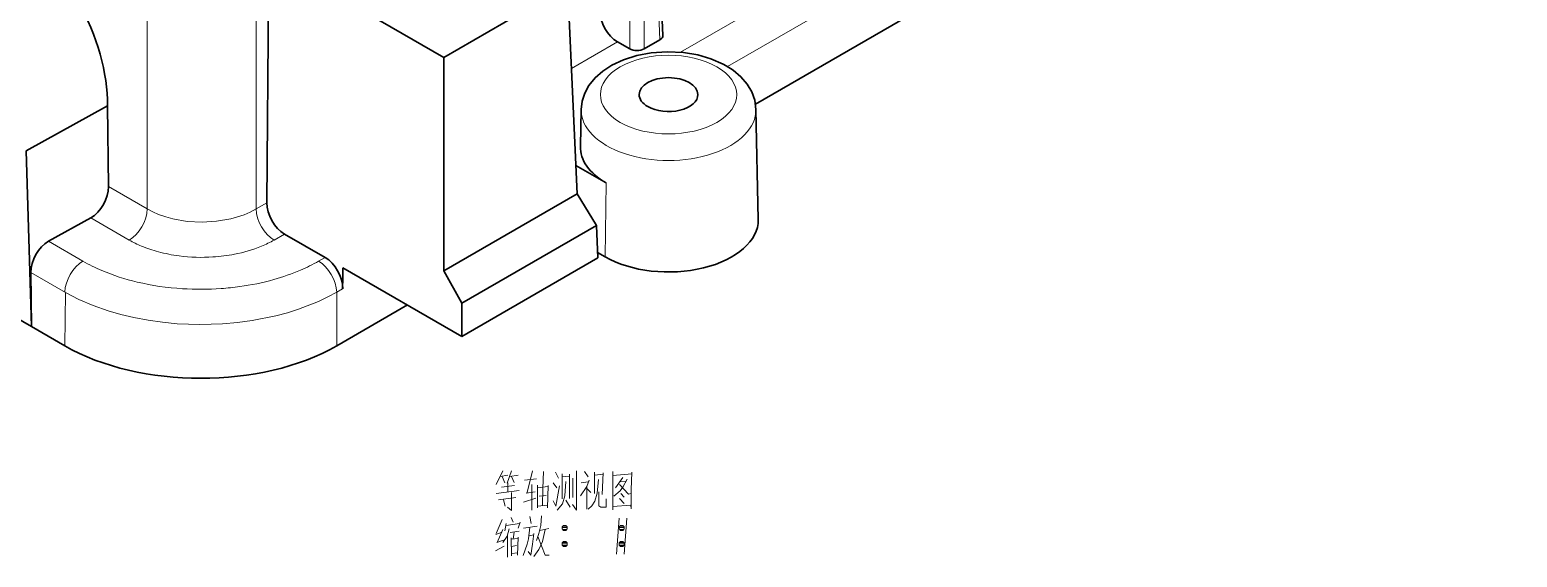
# Model space of a CAD drawing. Header units: millimetres. Extents: x -2350 to -557, y -483 to 312.
# Drawn here: x -1765.3 to -1649.3, y 125.8 to 167 of the extents above; entities that cross this region are included whole.
import ezdxf

# ---------------------------------------------------------------- set-up
doc = ezdxf.new("R2010")
doc.units = ezdxf.units.MM
doc.header["$LTSCALE"] = 0.5
doc.layers.get('0').update_dxf_attribs({"lineweight": 0})

msp = doc.modelspace()

# ---------------------------------------------------------------- linework, layer by layer
at = {"color": 7, "lineweight": 13}
for p, q in [((-1714.533, 165.252), (-1627.959, 215.235)), ((-1710.859, 164.136), (-1626.582, 212.793)), ((-1718.495, 165.518), (-1718.495, 189.551)), ((-1717.364, 189.551), (-1717.364, 165.518)), ((-1716.142, 166.223), (-1717.066, 189.723))]:
    msp.add_line(p, q, dxfattribs=at)
at = {"color": 7, "lineweight": 35}
for p, q in [((-1626.582, 208.611), (-1708.685, 161.208)), ((-1715.908, 166.56), (-1716.832, 190.066)), ((-1765.151, 143.849), (-1838.737, 186.334))]:
    msp.add_line(p, q, dxfattribs=at)
at = {"color": 7, "lineweight": 35, "ltscale": 0.403428}
msp.add_line((-1746.977, 172.919), (-1733.001, 164.85), dxfattribs=at)
at = {"color": 7, "lineweight": 35, "ltscale": 0.432595}
msp.add_line((-1746.794, 153.513), (-1746.666, 170.816), dxfattribs=at)
at = {"color": 7, "lineweight": 13, "ltscale": 0.430734}
for p, q in [((-1756.123, 170.254), (-1756.123, 153.024)), ((-1747.639, 170.254), (-1747.639, 153.024))]:
    msp.add_line(p, q, dxfattribs=at)
at = {"color": 7, "lineweight": 35, "ltscale": 0.27946}
msp.add_line((-1733.001, 164.85), (-1723.321, 170.439), dxfattribs=at)
at = {"color": 7, "lineweight": 35, "ltscale": 0.405921}
msp.add_line((-1722.585, 154.219), (-1723.321, 170.439), dxfattribs=at)
at = {"color": 7, "lineweight": 13, "ltscale": 0.103478}
msp.add_line((-1719.444, 166.066), (-1723.028, 163.996), dxfattribs=at)
at = {"color": 7, "lineweight": 35, "ltscale": 0.0274}
msp.add_line((-1718.495, 165.518), (-1719.444, 166.066), dxfattribs=at)
at = {"color": 7, "lineweight": 35, "ltscale": 0.035258}
msp.add_line((-1717.364, 165.518), (-1716.142, 166.223), dxfattribs=at)
at = {"color": 7, "lineweight": 35, "ltscale": 0.416122}
msp.add_line((-1733.001, 148.205), (-1733.001, 164.85), dxfattribs=at)
at = {"color": 7, "lineweight": 35, "ltscale": 0.180998}
msp.add_line((-1759.236, 161.083), (-1765.559, 157.556), dxfattribs=at)
at = {"color": 7, "lineweight": 35, "ltscale": 0.157882}
msp.add_line((-1759.236, 161.083), (-1759.145, 154.769), dxfattribs=at)
at = {"color": 7, "lineweight": 35, "ltscale": 0.071983}
msp.add_line((-1722.281, 160.793), (-1722.343, 157.914), dxfattribs=at)
at = {"color": 7, "lineweight": 35, "ltscale": 0.214881}
msp.add_line((-1708.649, 160.793), (-1708.466, 152.2), dxfattribs=at)
at = {"color": 7, "lineweight": 35, "ltscale": 0.342838}
msp.add_line((-1765.559, 157.556), (-1765.151, 143.849), dxfattribs=at)
at = {"color": 7, "lineweight": 35, "ltscale": 0.068016}
msp.add_line((-1722.685, 156.418), (-1720.329, 155.057), dxfattribs=at)
at = {"color": 7, "lineweight": 13, "ltscale": 0.087225}
msp.add_line((-1756.123, 153.024), (-1759.145, 154.769), dxfattribs=at)
at = {"color": 7, "lineweight": 13, "ltscale": 0.144149}
msp.add_line((-1720.415, 149.292), (-1720.329, 155.057), dxfattribs=at)
at = {"color": 7, "lineweight": 13, "ltscale": 0.024411}
msp.add_line((-1746.794, 153.513), (-1747.639, 153.024), dxfattribs=at)
at = {"color": 7, "lineweight": 35, "ltscale": 0.300697}
msp.add_line((-1733.001, 148.205), (-1722.585, 154.219), dxfattribs=at)
at = {"color": 7, "lineweight": 35, "ltscale": 0.07262}
for p, q in [((-1721.095, 151.726), (-1722.585, 154.219)), ((-1731.587, 145.668), (-1733.001, 148.205))]:
    msp.add_line(p, q, dxfattribs=at)
at = {"color": 7, "lineweight": 35, "ltscale": 0.094094}
msp.add_line((-1760.535, 152.334), (-1763.822, 150.501), dxfattribs=at)
at = {"color": 7, "lineweight": 13, "ltscale": 0.086538}
msp.add_line((-1757.537, 150.603), (-1760.535, 152.334), dxfattribs=at)
at = {"color": 7, "lineweight": 13, "ltscale": 0.023361}
msp.add_line((-1745.416, 151.071), (-1746.225, 150.603), dxfattribs=at)
at = {"color": 7, "lineweight": 35, "ltscale": 0.091226}
msp.add_line((-1742.256, 149.246), (-1745.416, 151.071), dxfattribs=at)
at = {"color": 7, "lineweight": 35, "ltscale": 0.302892}
msp.add_line((-1731.587, 145.668), (-1721.095, 151.726), dxfattribs=at)
at = {"color": 7, "lineweight": 35, "ltscale": 0.062949}
msp.add_line((-1720.981, 149.21), (-1721.095, 151.726), dxfattribs=at)
at = {"color": 7, "lineweight": 13, "ltscale": 0.077347}
msp.add_line((-1763.822, 150.501), (-1761.143, 148.954), dxfattribs=at)
at = {"color": 7, "lineweight": 13, "ltscale": 0.014582}
msp.add_line((-1742.761, 148.954), (-1742.256, 149.246), dxfattribs=at)
at = {"color": 7, "lineweight": 35, "ltscale": 0.306185}
msp.add_line((-1731.587, 143.087), (-1720.981, 149.21), dxfattribs=at)
at = {"color": 7, "lineweight": 35, "ltscale": 0.016877}
msp.add_line((-1721, 149.63), (-1720.415, 149.292), dxfattribs=at)
at = {"color": 7, "lineweight": 13, "ltscale": 0.078103}
msp.add_line((-1765.212, 148.067), (-1762.503, 146.512), dxfattribs=at)
at = {"color": 7, "lineweight": 35, "ltscale": 0.105462}
msp.add_line((-1765.212, 148.067), (-1765.151, 143.849), dxfattribs=at)
at = {"color": 7, "lineweight": 35, "ltscale": 0.020993}
msp.add_line((-1740.884, 146.801), (-1740.875, 147.641), dxfattribs=at)
at = {"color": 7, "lineweight": 35, "ltscale": 0.020082}
msp.add_line((-1740.875, 147.641), (-1740.866, 148.444), dxfattribs=at)
at = {"color": 7, "lineweight": 35, "ltscale": 0.267856}
msp.add_line((-1731.587, 143.087), (-1740.866, 148.444), dxfattribs=at)
at = {"color": 7, "lineweight": 13, "ltscale": 0.104042}
msp.add_line((-1762.503, 146.512), (-1762.557, 142.351), dxfattribs=at)
at = {"color": 7, "lineweight": 13, "ltscale": 0.013359}
msp.add_line((-1741.347, 146.534), (-1740.884, 146.801), dxfattribs=at)
at = {"color": 7, "lineweight": 13, "ltscale": 0.104568}
msp.add_line((-1741.347, 146.534), (-1741.347, 142.351), dxfattribs=at)
at = {"color": 7, "lineweight": 35, "ltscale": 0.159263}
msp.add_line((-1735.83, 145.536), (-1741.347, 142.351), dxfattribs=at)
at = {"color": 7, "lineweight": 35, "ltscale": 0.064531}
msp.add_line((-1731.587, 145.668), (-1731.587, 143.087), dxfattribs=at)
at = {"color": 7, "lineweight": 35, "ltscale": 0.074895}
msp.add_line((-1762.557, 142.351), (-1765.151, 143.849), dxfattribs=at)
at = {"color": 7, "lineweight": 35}
for points in [[(-1722.281, 160.793), (-1722.203, 161.439), (-1722.006, 162.049), (-1721.679, 162.652), (-1721.189, 163.258), (-1720.6, 163.779), (-1719.891, 164.24), (-1718.98, 164.666), (-1717.948, 164.993), (-1716.829, 165.205), (-1715.571, 165.292), (-1714.309, 165.23), (-1713.182, 165.041), (-1712.172, 164.749), (-1711.21, 164.332), (-1710.956, 164.193)], [(-1708.649, 160.793), (-1708.744, 161.508), (-1708.975, 162.161), (-1709.323, 162.756), (-1709.822, 163.34), (-1710.435, 163.856), (-1710.956, 164.193)]]:
    msp.add_lwpolyline(points, dxfattribs=at)
at = {"color": 7, "lineweight": 13}
for points in [[(-1747.639, 153.024), (-1748.092, 152.786), (-1748.576, 152.578), (-1749.615, 152.258), (-1750.718, 152.064), (-1751.851, 151.998), (-1753, 152.059), (-1754.119, 152.251), (-1754.689, 152.406), (-1755.236, 152.597), (-1755.694, 152.797), (-1756.123, 153.024)], [(-1762.502, 146.512), (-1761.466, 145.97), (-1760.353, 145.489), (-1759.175, 145.075), (-1758.187, 144.789), (-1757.172, 144.548), (-1756.066, 144.339), (-1754.94, 144.182), (-1753.78, 144.073), (-1752.021, 144.009), (-1750.263, 144.063), (-1749.098, 144.166), (-1747.946, 144.322), (-1746.094, 144.693), (-1745.198, 144.932), (-1744.326, 145.207), (-1742.775, 145.811), (-1742.044, 146.158), (-1741.347, 146.534)], [(-1728.378, 132.604), (-1728.903, 131.52)], [(-1727.713, 132.604), (-1728.063, 131.625)], [(-1726.068, 132.604), (-1726.488, 130.89)], [(-1725.228, 132.534), (-1725.263, 131.205), (-1725.298, 129.875)], [(-1724.283, 132.5), (-1724.038, 132.01)], [(-1723.758, 130.4), (-1723.758, 132.359)], [(-1723.198, 132.325), (-1723.198, 130.435)], [(-1722.638, 132.604), (-1722.638, 131.065), (-1722.638, 129.525)], [(-1722.008, 132.534), (-1721.728, 132.115)], [(-1721.238, 132.5), (-1721.238, 130.82)], [(-1720.573, 132.325), (-1721.238, 132.255)], [(-1720.643, 130.75), (-1720.573, 132.43)], [(-1719.803, 132.534), (-1719.803, 131.065), (-1719.803, 129.56)], [(-1719.803, 132.5), (-1719.803, 131.099), (-1719.803, 129.7)], [(-1718.333, 132.359), (-1719.803, 132.22)], [(-1718.368, 129.734), (-1718.368, 131.099), (-1718.333, 132.5)], [(-1728.588, 132.15), (-1727.993, 132.255)], [(-1728.483, 131.31), (-1727.468, 131.45)], [(-1728.238, 131.659), (-1728.448, 132.15)], [(-1727.993, 130.96), (-1727.993, 131.659)], [(-1727.853, 132.15), (-1727.188, 132.255)], [(-1727.713, 132.15), (-1727.503, 131.695)], [(-1726.698, 131.87), (-1725.753, 131.974)], [(-1726.138, 131.52), (-1726.138, 129.525)], [(-1725.683, 129.7), (-1725.683, 131.484)], [(-1725.683, 131.275), (-1724.878, 131.38)], [(-1724.843, 131.45), (-1724.913, 129.7)], [(-1724.458, 131.659), (-1724.178, 131.275)], [(-1723.968, 131.414), (-1724.248, 129.84)], [(-1723.758, 132.115), (-1723.198, 132.185)], [(-1723.478, 131.765), (-1723.548, 130.645)], [(-1722.918, 130.505), (-1722.918, 132.01)], [(-1721.658, 131.87), (-1721.833, 131.38), (-1722.323, 130.645)], [(-1722.288, 131.659), (-1721.728, 131.729)], [(-1721.833, 131.38), (-1721.833, 129.595)], [(-1721.833, 131.205), (-1721.518, 130.89)], [(-1720.923, 131.905), (-1721.028, 130.854)], [(-1719.033, 132.08), (-1719.593, 131.275)], [(-1719.278, 131.52), (-1718.578, 130.784)], [(-1719.243, 131.729), (-1718.788, 131.799)], [(-1719.243, 131.03), (-1719.033, 131.31)], [(-1719.033, 131.31), (-1718.683, 131.94)], [(-1727.118, 131.065), (-1728.903, 130.82)], [(-1728.728, 130.33), (-1727.363, 130.505)], [(-1728.343, 130.33), (-1728.203, 129.84)], [(-1727.713, 130.89), (-1727.713, 129.49)], [(-1725.823, 130.47), (-1726.768, 130.155)], [(-1726.558, 130.854), (-1725.858, 130.96)], [(-1725.543, 130.609), (-1725.018, 130.68)], [(-1724.248, 129.84), (-1724.458, 130.26)], [(-1724.143, 129.525), (-1723.723, 130.015)], [(-1723.723, 130.015), (-1723.548, 130.645)], [(-1723.128, 129.77), (-1723.478, 130.294)], [(-1722.638, 129.525), (-1722.953, 129.979)], [(-1721.448, 129.875), (-1721.203, 130.224)], [(-1721.028, 130.854), (-1721.203, 130.224)], [(-1720.888, 129.875), (-1720.888, 130.96)], [(-1720.328, 130.4), (-1720.328, 129.77)], [(-1719.733, 130.609), (-1719.243, 131.03)], [(-1719.278, 130.435), (-1718.928, 130.049)], [(-1719.173, 130.82), (-1718.928, 130.539)], [(-1718.578, 130.784), (-1718.403, 130.82)], [(-1727.713, 129.525), (-1727.713, 129.49), (-1728.028, 129.77)], [(-1727.748, 128.964), (-1727.573, 128.58)], [(-1726.278, 129.034), (-1726.173, 128.474)], [(-1725.683, 129.84), (-1724.913, 129.909)], [(-1725.368, 129.07), (-1725.438, 128.335)], [(-1721.728, 129.595), (-1721.448, 129.875)], [(-1720.748, 129.77), (-1720.888, 129.875)], [(-1720.328, 129.77), (-1720.748, 129.77)], [(-1719.803, 129.805), (-1718.438, 129.909)], [(-1719.313, 128.895), (-1719.418, 127.495), (-1719.523, 126.094)], [(-1718.718, 128.895), (-1718.823, 127.495), (-1718.928, 126.094)], [(-1718.368, 129.63), (-1718.368, 129.734), (-1718.438, 129.909)], [(-1728.518, 127.775), (-1728.938, 127.635)], [(-1728.448, 128.789), (-1728.903, 127.705)], [(-1728.378, 128.02), (-1728.833, 127.005)], [(-1728.133, 128.474), (-1728.238, 127.914)], [(-1728.133, 128.335), (-1727.083, 128.474)], [(-1727.888, 128.055), (-1728.063, 127.495)], [(-1727.818, 127.775), (-1727.118, 127.88)], [(-1727.503, 127.81), (-1727.573, 127.25)], [(-1727.048, 128.58), (-1727.188, 128.125)], [(-1726.278, 128.195), (-1726.383, 127.284), (-1726.488, 126.865), (-1726.803, 125.99)], [(-1726.768, 128.125), (-1725.718, 128.265)], [(-1725.963, 127.705), (-1726.068, 126.865), (-1726.208, 126.025), (-1726.418, 126.305)], [(-1725.578, 127.705), (-1725.753, 127.145)], [(-1725.438, 128.335), (-1725.578, 127.705)], [(-1725.508, 127.95), (-1724.808, 128.089)], [(-1725.088, 128.02), (-1725.298, 127.075)], [(-1723.758, 128.159), (-1723.373, 128.159)], [(-1723.723, 128.265), (-1723.408, 128.265)], [(-1723.723, 128.02), (-1723.408, 128.02)], [(-1719.313, 128.159), (-1718.928, 128.159)], [(-1719.278, 128.265), (-1718.963, 128.265)], [(-1719.278, 128.02), (-1718.963, 128.02)], [(-1728.973, 126.339), (-1728.273, 126.724)], [(-1728.868, 127.005), (-1728.343, 127.18)], [(-1728.063, 127.495), (-1728.378, 127.005)], [(-1728.028, 127.565), (-1728.028, 125.849)], [(-1727.748, 127.354), (-1727.713, 125.955)], [(-1727.748, 127.25), (-1727.223, 127.32)], [(-1727.713, 126.69), (-1727.328, 126.76)], [(-1727.188, 127.424), (-1727.258, 126.025)], [(-1726.348, 127.529), (-1725.963, 127.599)], [(-1725.648, 127.46), (-1725.088, 126.025)], [(-1725.298, 127.075), (-1725.578, 126.445)], [(-1723.758, 126.9), (-1723.373, 126.9)], [(-1723.723, 127.005), (-1723.408, 127.005)], [(-1723.723, 126.76), (-1723.408, 126.76)], [(-1719.313, 126.9), (-1718.928, 126.9)], [(-1719.278, 127.005), (-1718.963, 127.005)], [(-1719.278, 126.76), (-1718.963, 126.76)], [(-1727.258, 126.2), (-1727.678, 126.13)], [(-1725.578, 126.445), (-1725.963, 125.919)], [(-1725.088, 126.025), (-1724.773, 126.025)]]:
    msp.add_lwpolyline(points, dxfattribs=at)
for points in [[(-1723.653, 127.95), (-1723.478, 127.95), (-1723.373, 128.055), (-1723.373, 128.229), (-1723.478, 128.335), (-1723.653, 128.335), (-1723.758, 128.229), (-1723.758, 128.055)], [(-1719.208, 127.95), (-1719.033, 127.95), (-1718.928, 128.055), (-1718.928, 128.229), (-1719.033, 128.335), (-1719.208, 128.335), (-1719.313, 128.229), (-1719.313, 128.055)], [(-1723.653, 126.69), (-1723.478, 126.69), (-1723.373, 126.794), (-1723.373, 126.969), (-1723.478, 127.075), (-1723.653, 127.075), (-1723.758, 126.969), (-1723.758, 126.794)], [(-1719.208, 126.69), (-1719.033, 126.69), (-1718.928, 126.794), (-1718.928, 126.969), (-1719.033, 127.075), (-1719.208, 127.075), (-1719.313, 126.969), (-1719.313, 126.794)]]:
    msp.add_lwpolyline(points, close=True, dxfattribs=at)
for centre, radius, start, end in [((-1753.389, 157.815), 8.319, 240.08988, 247.52084), ((-1752.573, 159.757), 10.427, 247.45777, 255.08446), ((-1752.065, 161.643), 12.379, 255.06072, 262.69735), ((-1751.378, 160.312), 11.012, 280.77318, 292.26469), ((-1750.409, 157.89), 8.402, 292.40869, 299.86303), ((-1754.36, 160.769), 13.623, 240.14041, 247.08286), ((-1751.887, 162.907), 13.656, 262.62942, 273.70844), ((-1751.81, 162.337), 13.082, 273.53491, 280.9753), ((-1749.52, 160.723), 13.571, 293.18512, 299.86872), ((-1753.005, 164.028), 17.153, 247.15243, 256.83097), ((-1751.62, 166.826), 20.043, 277.75251, 285.53203), ((-1750.707, 163.484), 16.577, 285.58383, 293.20095), ((-1752.11, 167.645), 20.88, 256.70059, 266.50628), ((-1751.952, 168.743), 21.987, 266.27073, 274.13447), ((-1751.961, 168.927), 22.171, 274.12105, 277.8912)]:
    msp.add_arc(centre, radius, start, end, dxfattribs=at)
at = {"color": 7, "lineweight": 35}
for centre, major_axis, ratio, start_param, end_param in [((-1767.446, 165.824), (-5.65, 10.144), 0.5873369, 3.9359542, 5.5068238), ((-1719.412, 167.717), (0.965, -1.752), 0.5902966, 3.9563154, 5.5096584), ((-1716.71, 166.55), (0.802, 0), 0.5767985, 5.4990112, 6.3062053), ((-1717.929, 165.845), (-0.8, 0), 0.5776475, 0.7856555, 2.3559371), ((-1715.465, 161.948), (2.291, 0), 0.5773503, 0.0123992, 3.1292731), ((-1715.465, 161.948), (2.291, 0), 0.5773503, 3.1292731, 3.9269908), ((-1715.465, 161.948), (2.291, 0), 0.5773503, 3.9269908, 6.2955846), ((-1715.465, 157.865), (6.878, 0), 0.5773503, 3.1292731, 3.9269908), ((-1760.584, 153.996), (0.972, 1.748), 0.6074978, 3.9172871, 5.4706301), ((-1745.379, 152.725), (0.96, -1.755), 0.5922602, 3.9582377, 5.5115807), ((-1715.465, 152.15), (-7, 0), 0.5773503, 0.7853982, 3.1539919), ((-1763.773, 148.84), (-0.972, -1.748), 0.6074976, 3.9172874, 5.47063), ((-1742.293, 147.592), (-0.96, 1.755), 0.5922602, 3.9542115, 5.5115807), ((-1751.952, 148.477), (-15, 0), 0.5775261, 0.7855505, 2.3560422)]:
    msp.add_ellipse(centre, major_axis=major_axis, ratio=ratio, start_param=start_param, end_param=end_param, dxfattribs=at)
at = {"color": 7, "lineweight": 13}
for centre, major_axis, start_param, end_param in [((-1715.465, 161.948), (5.316, 0), 3.9269908, 10.2101761), ((-1715.465, 160.744), (6.816, 0), 3.1292731, 6.2955847), ((-1757.537, 152.236), (1, 1.732), 3.9269908, 5.4803339), ((-1746.225, 152.236), (-1, 1.732), 0.8028515, 2.3561945), ((-1761.143, 147.321), (-1, -1.732), 3.9269908, 5.4743272), ((-1742.761, 147.321), (1, -1.732), 0.8028515, 2.3561945)]:
    msp.add_ellipse(centre, major_axis=major_axis, ratio=0.5773503, start_param=start_param, end_param=end_param, dxfattribs=at)

doc.saveas('drawing.dxf')
